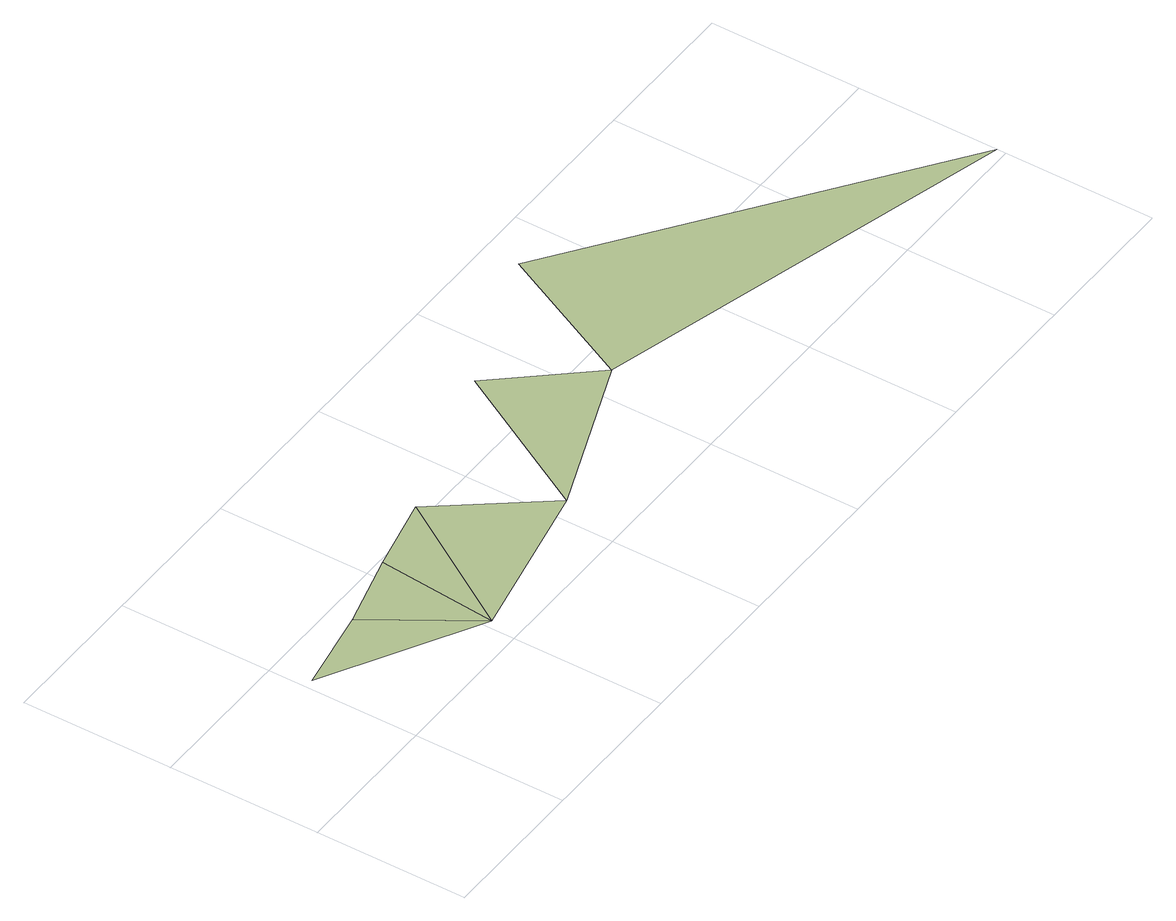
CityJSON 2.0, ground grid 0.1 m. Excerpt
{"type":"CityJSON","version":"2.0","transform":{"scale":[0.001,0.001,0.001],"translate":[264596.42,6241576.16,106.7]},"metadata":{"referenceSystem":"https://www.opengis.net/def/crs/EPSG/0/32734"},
"CityObjects":{
"terrain1":{"type":"TINRelief","geometry":[{"type":"CompositeSurface","lod":"1","boundaries":[[[0,1,2]],[[3,0,2]],[[2,4,3]],[[2,5,4]],[[6,5,7]],[[7,8,9]]]}]}
},
"vertices":[
[63,85,0],[7,75,0],[106,19,0],[113,98,0],[163,109,0],[215,41,0],[271,141,0],[322,82,0],[600,6,0],[368,176,0]
]}
